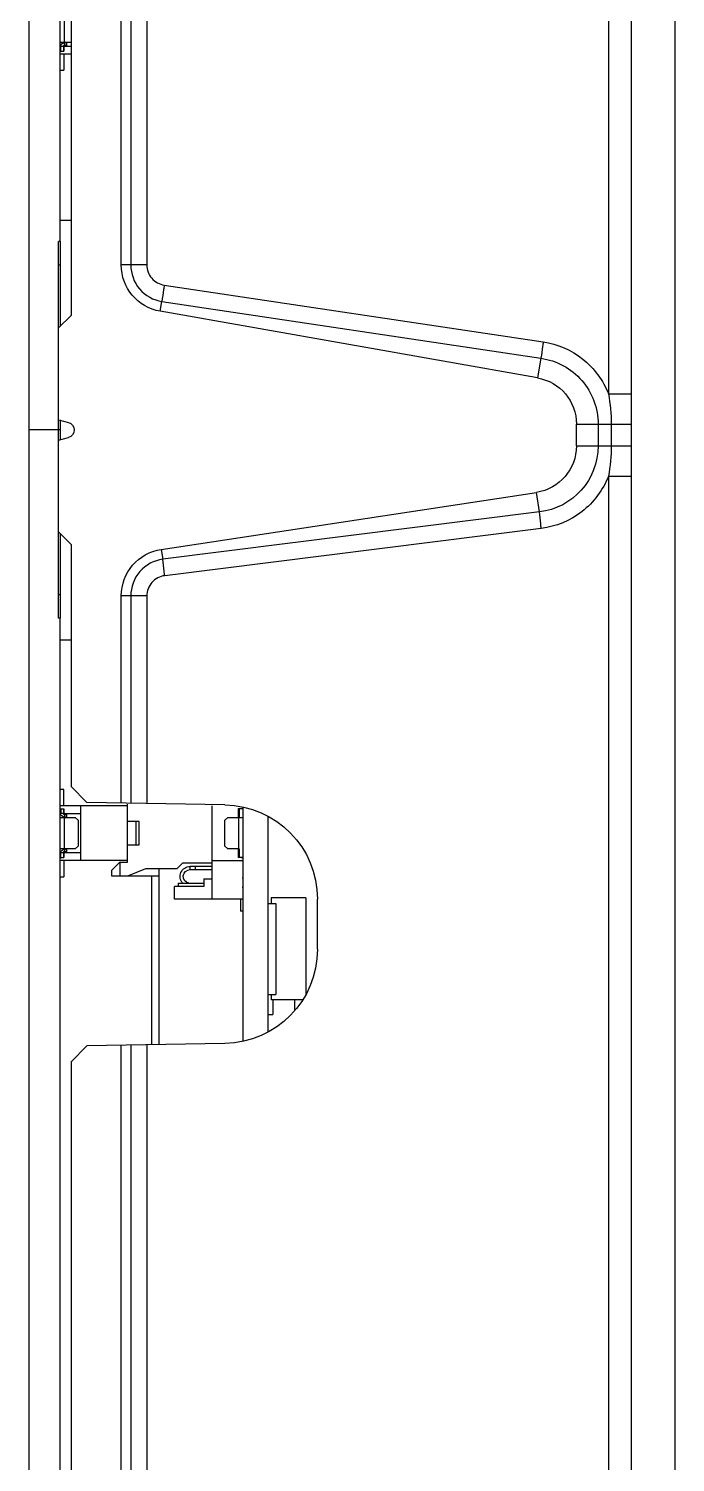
# Model space of a CAD drawing. Header units: millimetres. Extents: x 562 to 17351, y 2396 to 6995.
# Drawn here: x 16097.2 to 16138.4, y 3971.7 to 4063.1 of the extents above; entities that cross this region are included whole.
import ezdxf

# ---------------------------------------------------------------- set-up
doc = ezdxf.new("R2010")
doc.units = ezdxf.units.MM
doc.layers.add('02___PRT_ALL_AXES', color=7, linetype='Continuous')
doc.layers.add('BOARD_OUTLINE_00', color=7, linetype='Continuous')

# ---------------------------------------------------------------- blocks, each defined once
blk = doc.blocks.new('21211122')
at = {"color": 114, "linetype": 'Continuous', "true_color": 0x139b48}
blk.add_line((19734.90915109646, 3416.538242912395), (19734.90915109646, 4089.038242913515), dxfattribs=at)
blk = doc.blocks.new('*U176')
blk.add_blockref('21211122', (-19719.90915109653, -3758.288242912425))
blk = doc.blocks.new('*U177')
at = {"color": 0, "linetype": 'ByBlock', "lineweight": -2, "transparency": 16777216}
blk.add_blockref('*U176', (0, 0), dxfattribs=at)
blk = doc.blocks.new('212121212')
at = {"color": 7, "linetype": 'Continuous'}
for p, q in [((19388.46724527314, 3830.35879030796), (19388.46724527314, 3492.85879030804)), ((19350.06724527369, 3494.27385847104), (19350.06724527369, 3828.94372214242)), ((19351.52797985285, 3815.86658965818), (19351.52797929914, 3663.9128915799)), ((19380.94212096349, 3749.09149141286), (19380.94212096349, 3672.126089199699)), ((19381.96351571268, 3749.09149141286), (19381.96351571268, 3672.126089199699)), ((19382.56724527483, 3672.126089199699), (19382.56724527483, 3749.09149141286)), ((19386.46724527517, 3673.61129030854), (19386.46724527517, 3742.63379030746)), ((19385.76724527309, 3741.93379030792), (19385.76724527309, 3668.90879030792)), ((19386.17724527351, 3686.30879030846), (19386.17724527351, 3688.30879030642)), ((19385.76724527309, 3686.30879030846), (19386.46724527517, 3686.30879030846)), ((19386.06724527507, 3686.30879030846), (19386.06724527507, 3686.04879030776)), ((19386.16724527319, 3686.108790307141), (19386.16724527319, 3686.30879030846)), ((19385.76724527309, 3686.04879030776), (19386.21724527479, 3686.04879030776)), ((19385.76724527309, 3685.55879030732), (19386.46724527517, 3685.55879030732)), ((19386.14724527509, 3686.108790307141), (19386.24724527321, 3686.108790307141)), ((19386.21724527479, 3686.04879030776), (19386.21724527479, 3685.7587903061)), ((19386.46724527517, 3685.7587903061), (19386.21724527479, 3685.7587903061)), ((19386.21724527479, 3685.55879030732), (19386.21724527479, 3684.53379030754)), ((19386.24724527321, 3686.108790307141), (19386.24724527321, 3685.7587903061)), ((19386.24724527321, 3686.04879030776), (19386.46724527517, 3686.04879030776)), ((19386.41724527357, 3685.7587903061), (19386.41724527357, 3686.04879030776)), ((19386.46724527517, 3684.53379030754), (19386.21724527479, 3684.53379030754)), ((19380.94212096349, 3672.126089199699), (19382.56724527483, 3672.126089199699)), ((19379.83339545933, 3670.83936177824), (19355.68168524368, 3667.22295475148)), ((19379.97831174049, 3669.79481541674), (19355.82660152737, 3666.17840839252)), ((19380.08818980624, 3669.17166594168), (19379.97831174049, 3669.79481541674)), ((19356.04630074, 3664.93243223322), (19380.08818980624, 3669.17166594168)), ((19386.56724527329, 3668.10879030772), (19385.76724527309, 3668.90879030792)), ((19355.82660152737, 3666.17840839252), (19356.04630074, 3664.93243223322)), ((19351.52797929914, 3663.91289142496), (19350.06724527369, 3663.9128927483)), ((19353.56724527393, 3661.97800897266), (19350.06724527369, 3661.97800712354)), ((19351.34514449843, 3661.97800897266), (19351.34514449843, 3660.595407592581)), ((19352.18370389573, 3661.97800897266), (19352.18370389573, 3660.595407590039)), ((19353.56724527393, 3660.595407590039), (19353.56724527393, 3661.97800897266)), ((19353.56724527393, 3660.595407590039), (19350.06724527369, 3660.59540725222)), ((19351.52798377207, 3658.660590296361), (19350.06724527369, 3658.66060032936)), ((19351.52798377207, 3658.66058882824), (19351.52797985285, 3507.35099095782)), ((19355.92676412614, 3656.381882641439), (19356.11640598459, 3657.6294770576)), ((19380.01808456417, 3653.9962780756), (19356.11640598459, 3657.6294770576)), ((19355.92676412614, 3656.381882641439), (19379.92287252955, 3653.36990790594)), ((19355.80663378727, 3655.3332678451), (19379.8027421907, 3652.3212931096)), ((19386.56724527329, 3655.10879030828), (19385.76724527309, 3654.30879030808)), ((19385.76724527309, 3654.30879030808), (19385.76724527309, 3638.882834827821)), ((19380.01808456417, 3653.9962780756), (19379.92287252955, 3653.36990790594)), ((19380.94212096349, 3651.03034754062), (19382.56724527483, 3651.03034754062)), ((19380.94212096349, 3651.03034754062), (19380.94212096349, 3637.7986119696)), ((19381.96351571268, 3651.03034754062), (19381.96351571268, 3637.81644048106)), ((19382.56724527483, 3637.82697861848), (19382.56724527483, 3651.03034754062)), ((19386.46724527517, 3580.58379030854), (19386.46724527517, 3649.60629030746)), ((19384.76739758013, 3637.86538242026), (19385.76724527309, 3638.882834827821)), ((19375.96253083634, 3637.71169290036), (19384.76739758013, 3637.86538242026)), ((19386.21724527479, 3638.68379030846), (19386.46724527517, 3638.68379030846)), ((19386.21724527479, 3637.65879030614), (19386.21724527479, 3638.68379030846)), ((19373.21724527535, 3623.23499266916), (19373.21724527535, 3636.98258794506)), ((19374.81724527321, 3637.57580320516), (19374.81724527321, 3622.64177740906)), ((19375.78724557858, 3636.90879074188), (19374.81724557801, 3636.908790912059)), ((19374.91724503765, 3637.45879033022), (19374.86724503098, 3637.508790321659)), ((19374.86724503859, 3637.458790322601), (19375.11724503897, 3637.4587903607)), ((19375.0372456384, 3637.108790423159), (19375.03724574508, 3637.458790348)), ((19375.11724509231, 3637.10879039776), (19375.0372456384, 3637.108790423159)), ((19375.05724509294, 3637.10879033934), (19375.05724512341, 3636.90879096032)), ((19375.10724557714, 3636.908790947621), (19375.10724497007, 3634.90879094712)), ((19375.11724503897, 3637.4587903607), (19375.11724512279, 3636.90879095016)), ((19375.98724551639, 3636.7087906796), (19375.78724557858, 3636.90879074188)), ((19376.76724591219, 3631.708790611041), (19376.76724500796, 3637.65879061094)), ((19382.17724555446, 3634.058791433), (19382.17724499312, 3637.75879143456)), ((19382.17724500836, 3637.65879030614), (19386.46724527517, 3637.65879030614)), ((19385.14724527358, 3634.158790308441), (19385.14724527358, 3637.65879030614)), ((19386.21724527479, 3637.168790308241), (19385.14724527358, 3637.168790308241)), ((19385.49724527462, 3636.90879030754), (19385.29724527329, 3636.708790306221)), ((19386.46724527517, 3636.90879030754), (19385.49724527462, 3636.90879030754)), ((19386.06724527507, 3637.168790308241), (19386.06724527507, 3636.90879030754)), ((19386.14724527509, 3637.10879030632), (19386.24724527321, 3637.10879030632)), ((19386.16724527319, 3636.90879030754), (19386.16724527319, 3637.10879030632)), ((19386.17724527351, 3634.90879030704), (19386.17724527351, 3636.90879030754)), ((19386.46724527517, 3637.45879030736), (19386.21724527479, 3637.45879030736)), ((19386.21724527479, 3637.45879030736), (19386.21724527479, 3637.168790308241)), ((19386.24724527321, 3637.45879030736), (19386.24724527321, 3637.10879030632)), ((19386.24724527321, 3637.168790308241), (19386.46724527517, 3637.168790308241)), ((19386.41724527357, 3637.45879030736), (19386.41724527357, 3637.168790308241)), ((19375.98724551639, 3636.7087906796), (19375.98724503125, 3635.1087906792)), ((19381.42724515962, 3636.65879132062), (19382.17724516075, 3636.658791434921)), ((19381.42724538821, 3635.15879132088), (19381.42724515962, 3636.65879132062)), ((19381.62724538954, 3635.15879135136), (19381.62724516093, 3636.6587913511)), ((19385.29724527329, 3635.10879030836), (19385.29724527329, 3636.708790306221)), ((19375.78724496897, 3634.90879074138), (19375.98724503125, 3635.1087906792)), ((19382.17724538935, 3635.15879143518), (19381.42724538821, 3635.15879132088)), ((19385.29724527329, 3635.10879030836), (19385.49724527462, 3634.90879030704)), ((19374.86724551104, 3634.35879032246), (19375.11724550887, 3634.35879036056)), ((19374.86724551865, 3634.3087903234), (19374.9172455101, 3634.35879033008)), ((19376.76724554136, 3634.1587906107), (19374.86724554151, 3634.15879032368)), ((19375.03724480273, 3634.35879034786), (19375.03724490941, 3634.70879042256)), ((19375.11724545553, 3634.70879039716), (19375.03724490941, 3634.70879042256)), ((19375.05724542568, 3634.90879095982), (19375.05724545616, 3634.7087904251)), ((19375.10724497007, 3634.90879094712), (19375.78724496897, 3634.90879074138)), ((19375.11724542506, 3634.90879094966), (19375.11724550887, 3634.35879036056)), ((19382.17724553921, 3634.158790308441), (19386.46724527517, 3634.158790308441)), ((19385.14724527358, 3634.64879030634), (19386.21724527479, 3634.64879030634)), ((19385.49724527462, 3634.90879030704), (19386.46724527517, 3634.90879030704)), ((19386.06724527507, 3634.90879030704), (19386.06724527507, 3634.64879030634)), ((19386.14724527509, 3634.70879030826), (19386.24724527321, 3634.70879030826)), ((19386.16724527319, 3634.70879030826), (19386.16724527319, 3634.90879030704)), ((19386.21724527479, 3634.64879030634), (19386.21724527479, 3634.35879030722)), ((19386.46724527517, 3634.35879030722), (19386.21724527479, 3634.35879030722)), ((19386.21724527479, 3634.158790308441), (19386.21724527479, 3633.13379030612)), ((19386.24724527321, 3634.70879030826), (19386.24724527321, 3634.35879030722)), ((19386.24724527321, 3634.64879030634), (19386.46724527517, 3634.64879030634)), ((19386.41724527357, 3634.35879030722), (19386.41724527357, 3634.64879030634)), ((19376.76724556676, 3633.98879061034), (19378.66724556659, 3633.9887908999)), ((19376.76724559724, 3633.78879061156), (19378.17724559663, 3633.78879082492)), ((19378.17724562711, 3633.58879082614), (19376.76724562771, 3633.58879061278)), ((19377.86724559687, 3633.7887907792), (19377.86724562736, 3633.58879077788)), ((19378.17724562711, 3633.58879082614), (19378.17724559663, 3633.78879082492)), ((19378.66724556659, 3633.9887908999), (19379.01724561843, 3633.63879095474)), ((19379.01724561843, 3633.63879095474), (19381.01724561894, 3633.638791257)), ((19380.14341325179, 3622.43291014074), (19380.14341325179, 3633.63879112492)), ((19380.16724561968, 3633.63879112746), (19380.16724569333, 3633.15879112988)), ((19381.01724561894, 3633.638791257), (19382.17724569162, 3633.15879143468)), ((19382.66724555489, 3634.0587915092), (19382.17724555446, 3634.058791433)), ((19382.66724555489, 3634.0587915092), (19383.16724563186, 3633.55879158464)), ((19382.66724555489, 3634.0587915092), (19382.66724569205, 3633.15879150834)), ((19383.16724569281, 3633.15879158454), (19383.16724563186, 3633.55879158464)), ((19374.86724570661, 3633.058790321501), (19374.81724527321, 3633.05879031388)), ((19374.86724579805, 3632.45879032262), (19374.81724527321, 3632.458790315)), ((19377.31724571389, 3633.00879069582), (19376.76724571408, 3633.008790612)), ((19377.31724571389, 3633.00879069582), (19377.31724579009, 3632.50879069506)), ((19378.91724576001, 3632.718790938), (19377.31724575962, 3632.71879069416)), ((19377.31724579009, 3632.50879069506), (19379.16724579088, 3632.508790977)), ((19378.91724579049, 3632.5087909389), (19378.91724576001, 3632.718790938)), ((19379.16724591279, 3631.7087909768), (19379.16724579088, 3632.508790977)), ((19380.16724569333, 3633.15879112988), (19383.16724569281, 3633.15879158454)), ((19380.6172452734, 3622.42463937242), (19380.6172452734, 3633.15879119846)), ((19386.46724527517, 3633.13379030612), (19386.21724527479, 3633.13379030612)), ((19370.06724527361, 3628.50497388686), (19370.06724527361, 3631.71260672736)), ((19370.81724527475, 3631.7831009755), (19373.01724527403, 3631.7831009755)), ((19370.81724527475, 3631.7831009755), (19370.81724527475, 3625.61027753504)), ((19373.21724527535, 3631.43310097446), (19372.71724527459, 3631.43310097446)), ((19372.71724527459, 3631.43310097446), (19372.71724527459, 3625.63310097428)), ((19373.01724527403, 3631.7831009755), (19373.01724527403, 3631.43310097446)), ((19374.86724591236, 3631.70879032148), (19379.16724591279, 3631.7087909768)), ((19374.96724591302, 3631.70879033926), (19374.96724602985, 3630.93879033748)), ((19374.81724527321, 3630.93879031462), (19374.96724602985, 3630.93879033748)), ((19371.01574966311, 3625.28310097324), (19373.01724527403, 3625.28310097324)), ((19371.5172452743, 3624.6013191872), (19371.5172452743, 3625.28310097324)), ((19373.21724527535, 3625.63310097428), (19372.71724527459, 3625.63310097428)), ((19372.91724527338, 3625.28310097324), (19372.91724527338, 3624.35673930806)), ((19373.01724527403, 3625.63310097428), (19373.01724527403, 3625.28310097324)), ((19373.21724527535, 3624.35673930806), (19372.91724527338, 3624.35673930806)), ((19375.96253083634, 3622.50588771386), (19384.76739758013, 3622.35219819396)), ((19380.94212096349, 3622.41896864716), (19380.94212096349, 3574.1260892006)), ((19381.96351571268, 3622.40114013316), (19381.96351571268, 3574.1260892006)), ((19382.56724527483, 3574.1260892006), (19382.56724527483, 3622.39060199574)), ((19385.76724527309, 3621.33474578894), (19384.76739758013, 3622.35219819396)), ((19385.76724527309, 3621.33474578894), (19385.76724527309, 3581.28379030808))]:
    blk.add_line(p, q, dxfattribs=at)
for centre, radius, start, end in [((19386.14724527509, 3686.2087903078), 0.10000000066, 90, 143.2617289653789), ((19386.11724527413, 3685.9487903071), 0.35000000104, 16.29090732188735, 81.78678929817264), ((19386.14724527509, 3686.2087903078), 0.10000000066, 216.7370435125354, 270), ((19379.56724527535, 3672.126089199699), 2.99999999948, 280.0000000000564, 0), ((19356.56724527341, 3661.97800897266), 2.99999999948, 100.0000000000564, 180), ((19356.42747719125, 3660.59606757602), 4.24381096626, 180.0089105653383, 263.2241051170445), ((19356.56724527341, 3660.595407590039), 2.99999999948, 180, 261.3568604090657), ((19379.56724527535, 3651.03034754062), 2.99999999948, 0, 81.35686040906565), ((19376.06724527511, 3631.71260672736), 5.999999998959999, 90.99999999987152, 180), ((19386.14724527509, 3637.0087903082), 0.10000000066, 216.7370435125981, 270), ((19386.14724527509, 3637.0087903082), 0.10000000066, 90, 143.2617289653789), ((19386.11724527413, 3637.26879030636), 0.35000000104, 278.2132107018273, 343.39736195837), ((19386.14724527509, 3634.80879030638), 0.10000000066, 216.7370435125354, 270), ((19386.14724527509, 3634.80879030638), 0.10000000066, 90, 143.2617289653789), ((19386.11724527413, 3634.54879030822), 0.35000000104, 16.29090732188735, 81.78678929817264), ((19378.17724569315, 3633.1487908273), 0.64000000016, 317.7527423277206, 90.00000871095081), ((19378.17724569315, 3633.1487908273), 0.43999999884, 282.1900243928409, 90.00000871095081), ((19376.06724527511, 3628.50497388686), 5.999999998959999, 180, 268.9999999999201)]:
    blk.add_arc(centre, radius, start, end, dxfattribs=at)
for points, knots in [([(19380.94212096349, 3672.126089199699), (19380.94211640927, 3671.82426297836), (19380.71638043199, 3671.1998110675), (19380.13217719857, 3670.884126100701), (19379.83339545933, 3670.83936177824)], [0, 0, 0, 0, 0.4997596887, 1, 1, 1, 1]), ([(19381.96351571268, 3672.126089199699), (19381.96351428011, 3671.5825878737), (19381.56076637593, 3670.4586875434), (19380.51543048337, 3669.881660211301), (19379.97831174049, 3669.79481541674)], [0, 0, 0, 0, 0.4997274124, 1, 1, 1, 1]), ([(19379.83339545933, 3670.83936177824), (19379.84774471436, 3670.7434663998), (19379.89882140417, 3670.3956787286), (19379.94713870404, 3670.0474579239), (19379.97831174049, 3669.79481541674)], [0, 0, 0, 0, 0.2758381036, 1, 1, 1, 1]), ([(19355.68168524368, 3667.22295475148), (19354.77499895951, 3667.08706951652), (19353.00240061749, 3666.32340822444), (19351.86236108401, 3664.76592861144), (19351.52797929914, 3663.9128915799)], [0, 0, 0, 0, 0.5001579529, 1, 1, 1, 1]), ([(19355.68168524368, 3667.22295475148), (19355.69603450123, 3667.12705937558), (19355.74711118851, 3666.779271701841), (19355.79542848837, 3666.43105089714), (19355.82660152737, 3666.17840839252)], [0, 0, 0, 0, 0.2758381058, 1, 1, 1, 1]), ([(19355.82660170771, 3666.17840737398), (19355.32881719909, 3666.10707002872), (19354.35035945827, 3665.782949323141), (19353.15252265405, 3664.81672791802), (19352.36595303339, 3663.49443361824), (19352.18373315653, 3662.4805185366), (19352.18370386779, 3661.97800897266)], [0, 0, 0, 0, 0.2501660652, 0.5001468297, 0.7500133399, 1, 1, 1, 1]), ([(19351.52798377207, 3658.66058882824), (19351.86976235191, 3657.78835424302), (19353.04721652481, 3656.19942742342), (19354.87711119623, 3655.45001109396), (19355.80663378727, 3655.3332678451)], [0, 0, 0, 0, 0.4999949485, 1, 1, 1, 1]), ([(19355.80663378727, 3655.3332678451), (19355.81871172603, 3655.429557578861), (19355.86154804118, 3655.7787658619), (19355.90160283279, 3656.12834338728), (19355.92676412614, 3656.381882641439)], [0, 0, 0, 0, 0.2758279602, 1, 1, 1, 1]), ([(19379.8027421907, 3652.3212931096), (19379.81482012945, 3652.4175828459), (19379.85765644459, 3652.76679112894), (19379.89771123622, 3653.11636865178), (19379.92287252955, 3653.36990790594)], [0, 0, 0, 0, 0.2758279602, 1, 1, 1, 1]), ([(19379.92287252955, 3653.36990790594), (19380.46995828069, 3653.2947481858), (19381.54596422875, 3652.72662064286), (19381.96350798853, 3651.5832352385), (19381.96351571268, 3651.03034754062)], [0, 0, 0, 0, 0.4996999022999999, 1, 1, 1, 1]), ([(19379.8027421907, 3652.3212931096), (19380.10694573011, 3652.2831048065), (19380.70813088283, 3651.9725704009), (19380.94209395822, 3651.33735782322), (19380.94212096349, 3651.03034754062)], [0, 0, 0, 0, 0.4996584741, 1, 1, 1, 1])]:
    blk.add_open_spline(points, degree=3, knots=knots, dxfattribs=at)
for points in [[(19351.52797885209, 3663.91289024132), (19351.41192906387, 3663.2755358188), (19351.34516348493, 3662.62584244966), (19351.34514449843, 3661.97800897266)], [(19351.34514449843, 3660.595407592581), (19351.34516338841, 3659.94759137488), (19351.41200060806, 3659.29792745196), (19351.52798778781, 3658.660579173701)]]:
    blk.add_open_spline(points, degree=3, dxfattribs=at)
at = {"layer": '02___PRT_ALL_AXES', "color": 7, "linetype": 'Continuous'}
for p, q in [((19386.46724527517, 3674.983790306741), (19385.76724527309, 3674.983790306741)), ((19386.46724527517, 3673.61129030854), (19386.46724527517, 3668.20879030838)), ((19386.46724527517, 3673.61129030854), (19386.56724527329, 3673.61129030854)), ((19386.56724527329, 3649.60629030746), (19386.56724527329, 3673.61129030854)), ((19386.46724527517, 3672.11129030626), (19386.56724527329, 3672.11129030626)), ((19386.56724527329, 3662.26040299258), (19385.93783575233, 3662.09175322066)), ((19386.46724527517, 3662.26040299258), (19386.46724527517, 3660.95717762088)), ((19386.46724527517, 3661.608790308), (19388.46724527314, 3661.608790308)), ((19386.56724527329, 3660.95717762088), (19385.93783575233, 3661.125827395339)), ((19386.46724527517, 3655.008790307621), (19386.46724527517, 3649.60629030746)), ((19386.46724527517, 3651.1062903072), (19386.56724527329, 3651.1062903072)), ((19386.46724527517, 3649.60629030746), (19386.56724527329, 3649.60629030746)), ((19386.46724527517, 3648.23379030672), (19385.76724527309, 3648.23379030672))]:
    blk.add_line(p, q, dxfattribs=at)
blk.add_arc((19386.06724527507, 3661.608790308), 0.50000000076, 104.9999999999945, 255.0000000000055, dxfattribs=at)
at = {"layer": 'BOARD_OUTLINE_00', "color": 3, "linetype": 'Continuous', "const_width": 0.05592246626}
blk.add_lwpolyline([(19374.81724527321, 3622.64177740906), (19374.81724527321, 3637.57580320516)], dxfattribs=at)
blk = doc.blocks.new('*U181')
blk.add_blockref('212121212', (-19368.76724527392, -3665.35879031362))
blk = doc.blocks.new('*U182')
at = {"color": 0, "linetype": 'ByBlock', "lineweight": -2, "transparency": 16777216}
blk.add_blockref('*U181', (0, 0), dxfattribs=at)

msp = doc.modelspace()

# ---------------------------------------------------------------- block references
at = {"xscale": -1}
for name, p in [('*U182', (16116.92949595965, 4041.226413171199)), ('*U177', (16153.43080567938, 4211.466967274361))]:
    msp.add_blockref(name, p, dxfattribs=at)

doc.saveas('drawing.dxf')
